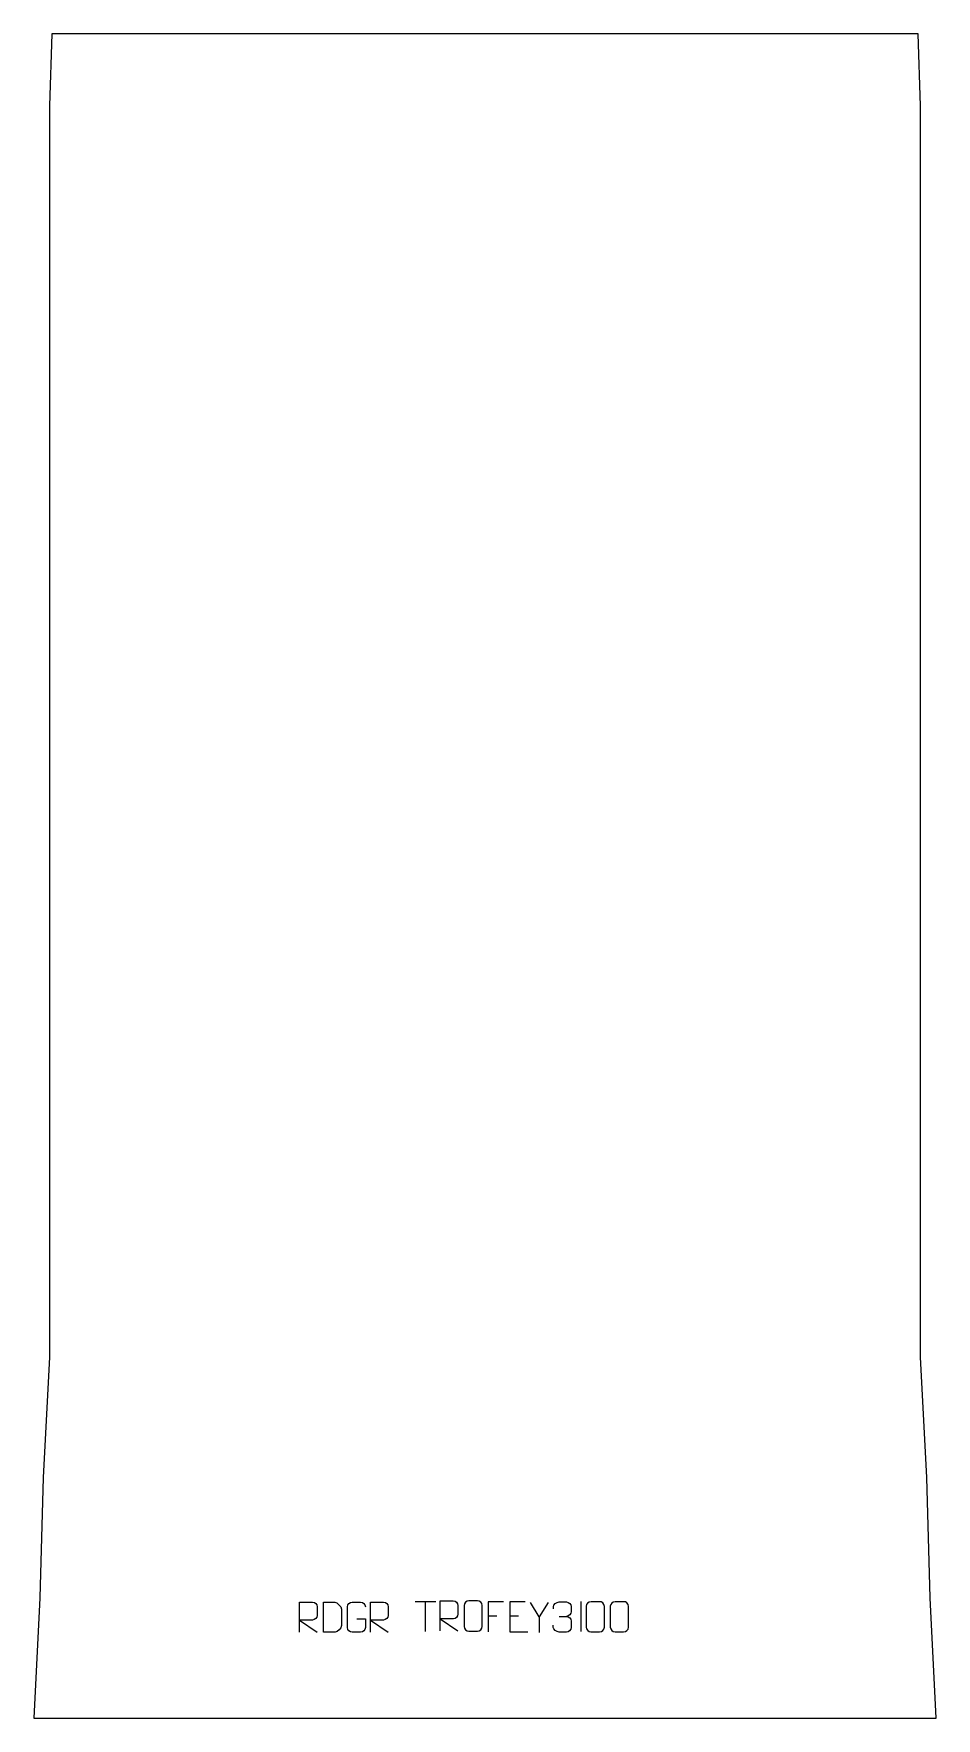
# Model space of a CAD drawing. Header units: millimetres. Extents: x -375 to 375, y -1120 to 280.
import ezdxf

# ---------------------------------------------------------------- set-up
doc = ezdxf.new("R2010")
doc.units = ezdxf.units.MM
doc.header["$MEASUREMENT"] = 0
doc.layers.add('layer 1', color=7, linetype='Continuous')

msp = doc.modelspace()

# ---------------------------------------------------------------- linework, layer by layer
at = {"layer": 'layer 1', "color": 242, "lineweight": 9}
msp.add_open_spline([(-369.9997, -1019.9978), (-369.9997, -1019.9978), (-367.0012, -919.9982), (-367.0012, -919.9982), (-367.0012, -919.9982), (-367.0012, -919.9982), (-362.0007, -819.9985), (-362.0007, -819.9985), (-362.0007, -819.9985), (-362.0007, -819.9985), (-362.0007, 219.9995), (-362.0007, 219.9995), (-362.0007, 219.9995), (-362.0007, 219.9995), (-359.901, 280), (-359.901, 280), (-359.901, 280), (-359.901, 280), (359.8991, 280), (359.8991, 280), (359.8991, 280), (359.8991, 280), (361.9987, 219.9995), (361.9987, 219.9995), (361.9987, 219.9995), (361.9987, 219.9995), (361.9987, -819.9985), (361.9987, -819.9985), (361.9987, -819.9985), (361.9987, -819.9985), (366.9991, -919.9982), (366.9991, -919.9982), (366.9991, -919.9982), (366.9991, -919.9982), (369.9997, -1019.9978), (369.9997, -1019.9978), (369.9997, -1019.9978), (369.9997, -1019.9978), (375.0002, -1119.999), (375.0002, -1119.999), (375.0002, -1119.999), (375.0002, -1119.999), (-375.0002, -1119.999), (-375.0002, -1119.999), (-375.0002, -1119.999), (-375.0002, -1119.999), (-369.9997, -1019.9978), (-369.9997, -1019.9978)], degree=3, knots=[0, 0, 0, 0, 0.076923077, 0.076923077, 0.076923077, 0.076923077, 0.153846154, 0.153846154, 0.153846154, 0.153846154, 0.230769231, 0.230769231, 0.230769231, 0.230769231, 0.307692308, 0.307692308, 0.307692308, 0.307692308, 0.384615385, 0.384615385, 0.384615385, 0.384615385, 0.461538462, 0.461538462, 0.461538462, 0.461538462, 0.538461538, 0.538461538, 0.538461538, 0.538461538, 0.615384615, 0.615384615, 0.615384615, 0.615384615, 0.692307692, 0.692307692, 0.692307692, 0.692307692, 0.769230769, 0.769230769, 0.769230769, 0.769230769, 0.846153846, 0.846153846, 0.846153846, 0.846153846, 1, 1, 1, 1], dxfattribs=at)
at = {"layer": 'layer 1', "color": 250, "lineweight": 9}
for points, knots in [([(-154.143, -1048.4306), (-154.143, -1048.4306), (-154.143, -1023.4771), (-154.143, -1023.4771), (-154.143, -1023.4771), (-150.5482, -1023.4771), (-146.9527, -1023.4771), (-143.3575, -1023.4771), (-143.3575, -1023.4771), (-141.0322, -1023.5148), (-139.4749, -1025.0048), (-139.479, -1027.3712), (-139.479, -1027.3712), (-139.4794, -1029.4067), (-139.4794, -1032.4661), (-139.479, -1034.5021), (-139.479, -1034.5021), (-139.4855, -1036.3776), (-141.2978, -1038.3194), (-143.3073, -1038.3385), (-143.3073, -1038.3385), (-143.3073, -1038.3385), (-154.143, -1038.3385), (-154.143, -1038.3385), (-154.143, -1038.3385), (-154.143, -1038.3385), (-139.4883, -1048.4306), (-139.4883, -1048.4306)], [0, 0, 0, 0, 0.125, 0.125, 0.125, 0.125, 0.25, 0.25, 0.25, 0.25, 0.375, 0.375, 0.375, 0.375, 0.5, 0.5, 0.5, 0.5, 0.625, 0.625, 0.625, 0.625, 0.75, 0.75, 0.75, 0.75, 1, 1, 1, 1]), ([(-134.2032, -1048.4025), (-131.8714, -1048.4021), (-126.9212, -1048.4261), (-124.5897, -1048.4264), (-124.5897, -1048.4264), (-122.6647, -1048.5318), (-119.3461, -1044.9902), (-119.3573, -1042.9729), (-119.3573, -1042.9729), (-119.3577, -1037.2028), (-119.3577, -1035.0331), (-119.3573, -1029.2638), (-119.3573, -1029.2638), (-119.3616, -1027.1257), (-122.7361, -1023.4656), (-124.8885, -1023.4791), (-124.8885, -1023.4791), (-127.2142, -1023.4791), (-131.9385, -1023.4791), (-134.2646, -1023.4791), (-134.2646, -1023.4791), (-134.2642, -1029.226), (-134.2029, -1042.6552), (-134.2032, -1048.4025)], [0, 0, 0, 0, 0.142857143, 0.142857143, 0.142857143, 0.142857143, 0.285714286, 0.285714286, 0.285714286, 0.285714286, 0.428571429, 0.428571429, 0.428571429, 0.428571429, 0.571428571, 0.571428571, 0.571428571, 0.571428571, 0.714285714, 0.714285714, 0.714285714, 0.714285714, 1, 1, 1, 1]), ([(-106.556, -1037.4449), (-106.556, -1037.4449), (-99.3879, -1037.4449), (-99.3879, -1037.4449), (-99.3879, -1037.4449), (-99.3879, -1037.4449), (-99.3879, -1044.613), (-99.3879, -1044.613), (-99.3879, -1044.613), (-99.5276, -1046.9364), (-101.2048, -1048.416), (-103.3526, -1048.4268), (-103.3526, -1048.4268), (-105.6844, -1048.4264), (-108.0164, -1048.4264), (-110.3479, -1048.4268), (-110.3479, -1048.4268), (-112.2728, -1048.5322), (-114.245, -1046.6477), (-114.2338, -1044.6304), (-114.2338, -1044.6304), (-114.2334, -1038.8603), (-114.2334, -1033.0906), (-114.2338, -1027.3213), (-114.2338, -1027.3213), (-114.2296, -1025.1832), (-112.4828, -1023.464), (-110.3305, -1023.4774), (-110.3305, -1023.4774), (-108.0048, -1023.4774), (-105.6787, -1023.4774), (-103.3526, -1023.4774), (-103.3526, -1023.4774), (-101.4059, -1023.442), (-99.4145, -1024.9335), (-99.3879, -1027.3712)], [0, 0, 0, 0, 0.1, 0.1, 0.1, 0.1, 0.2, 0.2, 0.2, 0.2, 0.3, 0.3, 0.3, 0.3, 0.4, 0.4, 0.4, 0.4, 0.5, 0.5, 0.5, 0.5, 0.6, 0.6, 0.6, 0.6, 0.7, 0.7, 0.7, 0.7, 0.8, 0.8, 0.8, 0.8, 1, 1, 1, 1]), ([(-95.143, -1048.4306), (-95.143, -1048.4306), (-95.143, -1023.4771), (-95.143, -1023.4771), (-95.143, -1023.4771), (-91.5482, -1023.4771), (-87.9527, -1023.4771), (-84.3575, -1023.4771), (-84.3575, -1023.4771), (-82.0322, -1023.5148), (-80.4749, -1025.0048), (-80.479, -1027.3712), (-80.479, -1027.3712), (-80.4794, -1029.4067), (-80.4794, -1032.4661), (-80.479, -1034.5021), (-80.479, -1034.5021), (-80.4855, -1036.3776), (-82.2978, -1038.3194), (-84.3073, -1038.3385), (-84.3073, -1038.3385), (-84.3073, -1038.3385), (-95.143, -1038.3385), (-95.143, -1038.3385), (-95.143, -1038.3385), (-95.143, -1038.3385), (-80.4883, -1048.4306), (-80.4883, -1048.4306)], [0, 0, 0, 0, 0.125, 0.125, 0.125, 0.125, 0.25, 0.25, 0.25, 0.25, 0.375, 0.375, 0.375, 0.375, 0.5, 0.5, 0.5, 0.5, 0.625, 0.625, 0.625, 0.625, 0.75, 0.75, 0.75, 0.75, 1, 1, 1, 1]), ([(-37.143, -1047.4306), (-37.143, -1047.4306), (-37.143, -1022.4771), (-37.143, -1022.4771), (-37.143, -1022.4771), (-33.5482, -1022.4771), (-29.9527, -1022.4771), (-26.3575, -1022.4771), (-26.3575, -1022.4771), (-24.0322, -1022.5148), (-22.4749, -1024.0048), (-22.479, -1026.3712), (-22.479, -1026.3712), (-22.4794, -1028.4067), (-22.4794, -1031.4661), (-22.479, -1033.5021), (-22.479, -1033.5021), (-22.4855, -1035.3776), (-24.2978, -1037.3194), (-26.3073, -1037.3385), (-26.3073, -1037.3385), (-26.3073, -1037.3385), (-37.143, -1037.3385), (-37.143, -1037.3385), (-37.143, -1037.3385), (-37.143, -1037.3385), (-22.4883, -1047.4306), (-22.4883, -1047.4306)], [0, 0, 0, 0, 0.125, 0.125, 0.125, 0.125, 0.25, 0.25, 0.25, 0.25, 0.375, 0.375, 0.375, 0.375, 0.5, 0.5, 0.5, 0.5, 0.625, 0.625, 0.625, 0.625, 0.75, 0.75, 0.75, 0.75, 1, 1, 1, 1]), ([(-13.3925, -1022.4515), (-11.0258, -1022.4515), (-8.6587, -1022.4515), (-6.2916, -1022.4515), (-6.2916, -1022.4515), (-4.3106, -1022.4159), (-2.2841, -1023.9106), (-2.257, -1026.3533), (-2.257, -1026.3533), (-2.2574, -1032.1121), (-2.2574, -1037.8714), (-2.257, -1043.631), (-2.257, -1043.631), (-2.3992, -1045.9592), (-4.106, -1047.4418), (-6.2916, -1047.4527), (-6.2916, -1047.4527), (-8.6646, -1047.4523), (-11.0376, -1047.4523), (-13.4102, -1047.4527), (-13.4102, -1047.4527), (-15.3691, -1047.5583), (-17.376, -1045.6699), (-17.3646, -1043.6484), (-17.3646, -1043.6484), (-17.3643, -1037.8663), (-17.3643, -1032.0847), (-17.3646, -1026.3034), (-17.3646, -1026.3034), (-17.3603, -1024.1608), (-15.5828, -1022.438), (-13.3925, -1022.4515)], [0, 0, 0, 0, 0.111111111, 0.111111111, 0.111111111, 0.111111111, 0.222222222, 0.222222222, 0.222222222, 0.222222222, 0.333333333, 0.333333333, 0.333333333, 0.333333333, 0.444444444, 0.444444444, 0.444444444, 0.444444444, 0.555555556, 0.555555556, 0.555555556, 0.555555556, 0.666666667, 0.666666667, 0.666666667, 0.666666667, 0.777777778, 0.777777778, 0.777777778, 0.777777778, 1, 1, 1, 1]), ([(15.4791, -1023.0742), (15.4791, -1023.0742), (2.6051, -1023.0742), (2.6051, -1023.0742), (2.6051, -1023.0742), (2.6051, -1023.0742), (2.6051, -1048.0278), (2.6051, -1048.0278)], [0, 0, 0, 0, 0.333333333, 0.333333333, 0.333333333, 0.333333333, 1, 1, 1, 1]), ([(33.479, -1023.0742), (33.479, -1023.0742), (20.6051, -1023.0742), (20.6051, -1023.0742), (20.6051, -1023.0742), (20.6051, -1023.0742), (20.6051, -1048.0278), (20.6051, -1048.0278), (20.6051, -1048.0278), (20.6051, -1048.0278), (35.4709, -1048.0278), (35.4709, -1048.0278)], [0, 0, 0, 0, 0.25, 0.25, 0.25, 0.25, 0.5, 0.5, 0.5, 0.5, 1, 1, 1, 1]), ([(52.3604, -1023.6523), (52.3604, -1023.6523), (45.038, -1035.551), (45.038, -1035.551), (45.038, -1035.551), (45.038, -1035.551), (45.0387, -1048.6059), (45.0387, -1048.6059)], [0, 0, 0, 0, 0.333333333, 0.333333333, 0.333333333, 0.333333333, 1, 1, 1, 1]), ([(56.8015, -1029.0333), (56.8015, -1029.0333), (56.8015, -1027.1761), (56.8015, -1027.1761), (56.8015, -1027.1761), (56.7872, -1025.4342), (59.4517, -1023.3161), (61.5108, -1023.3388), (61.5108, -1023.3388), (63.5749, -1023.3388), (65.6389, -1023.3388), (67.7026, -1023.3388), (67.7026, -1023.3388), (69.8971, -1023.33), (71.4954, -1025.1768), (71.5398, -1027.0889), (71.5398, -1027.0889), (71.5394, -1028.524), (71.5394, -1029.9591), (71.5398, -1031.3946), (71.5398, -1031.3946), (71.4912, -1033.0481), (69.8886, -1035.2781), (67.6903, -1035.2681), (67.6903, -1035.2681), (69.894, -1035.2793), (71.502, -1037.0825), (71.556, -1039.142), (71.556, -1039.142), (71.5556, -1040.9267), (71.5556, -1042.7114), (71.556, -1044.4965), (71.556, -1044.4965), (71.5661, -1046.5579), (69.5112, -1048.321), (67.6903, -1048.3129), (67.6903, -1048.3129), (65.625, -1048.3126), (63.5598, -1048.3126), (61.4942, -1048.3129), (61.4942, -1048.3129), (59.3256, -1048.3014), (56.7946, -1045.9012), (56.776, -1044.4394), (56.776, -1044.4394), (56.776, -1044.4394), (56.776, -1042.5308), (56.776, -1042.5308)], [0, 0, 0, 0, 0.076923077, 0.076923077, 0.076923077, 0.076923077, 0.153846154, 0.153846154, 0.153846154, 0.153846154, 0.230769231, 0.230769231, 0.230769231, 0.230769231, 0.307692308, 0.307692308, 0.307692308, 0.307692308, 0.384615385, 0.384615385, 0.384615385, 0.384615385, 0.461538462, 0.461538462, 0.461538462, 0.461538462, 0.538461538, 0.538461538, 0.538461538, 0.538461538, 0.615384615, 0.615384615, 0.615384615, 0.615384615, 0.692307692, 0.692307692, 0.692307692, 0.692307692, 0.769230769, 0.769230769, 0.769230769, 0.769230769, 0.846153846, 0.846153846, 0.846153846, 0.846153846, 1, 1, 1, 1]), ([(88.0857, -1023.0794), (90.4518, -1023.0794), (92.8183, -1023.0794), (95.1848, -1023.0794), (95.1848, -1023.0794), (97.1653, -1023.0438), (99.1913, -1024.5381), (99.2184, -1026.9802), (99.2184, -1026.9802), (99.218, -1032.7376), (99.218, -1038.4954), (99.2184, -1044.2536), (99.2184, -1044.2536), (99.0763, -1046.5812), (97.3699, -1048.0635), (95.1848, -1048.0743), (95.1848, -1048.0743), (92.8124, -1048.0739), (90.44, -1048.0739), (88.068, -1048.0743), (88.068, -1048.0743), (86.1095, -1048.1799), (84.1031, -1046.292), (84.1145, -1044.271), (84.1145, -1044.271), (84.1149, -1038.4904), (84.1149, -1032.7101), (84.1145, -1026.9303), (84.1145, -1026.9303), (84.1188, -1024.7883), (85.8959, -1023.0658), (88.0857, -1023.0794)], [0, 0, 0, 0, 0.111111111, 0.111111111, 0.111111111, 0.111111111, 0.222222222, 0.222222222, 0.222222222, 0.222222222, 0.333333333, 0.333333333, 0.333333333, 0.333333333, 0.444444444, 0.444444444, 0.444444444, 0.444444444, 0.555555556, 0.555555556, 0.555555556, 0.555555556, 0.666666667, 0.666666667, 0.666666667, 0.666666667, 0.777777778, 0.777777778, 0.777777778, 0.777777778, 1, 1, 1, 1]), ([(108.0857, -1023.0794), (110.4518, -1023.0794), (112.8183, -1023.0794), (115.1848, -1023.0794), (115.1848, -1023.0794), (117.1653, -1023.0438), (119.1913, -1024.5381), (119.2184, -1026.9802), (119.2184, -1026.9802), (119.218, -1032.7376), (119.218, -1038.4954), (119.2184, -1044.2536), (119.2184, -1044.2536), (119.0763, -1046.5812), (117.3699, -1048.0635), (115.1848, -1048.0743), (115.1848, -1048.0743), (112.8124, -1048.0739), (110.44, -1048.0739), (108.068, -1048.0743), (108.068, -1048.0743), (106.1095, -1048.1799), (104.1031, -1046.292), (104.1145, -1044.271), (104.1145, -1044.271), (104.1149, -1038.4904), (104.1149, -1032.7101), (104.1145, -1026.9303), (104.1145, -1026.9303), (104.1188, -1024.7883), (105.8959, -1023.0658), (108.0857, -1023.0794)], [0, 0, 0, 0, 0.111111111, 0.111111111, 0.111111111, 0.111111111, 0.222222222, 0.222222222, 0.222222222, 0.222222222, 0.333333333, 0.333333333, 0.333333333, 0.333333333, 0.444444444, 0.444444444, 0.444444444, 0.444444444, 0.555555556, 0.555555556, 0.555555556, 0.555555556, 0.666666667, 0.666666667, 0.666666667, 0.666666667, 0.777777778, 0.777777778, 0.777777778, 0.777777778, 1, 1, 1, 1])]:
    msp.add_open_spline(points, degree=3, knots=knots, dxfattribs=at)
for points in [[(-57.9726, -1023.0488), (-57.9726, -1023.0488), (-40.9854, -1023.0488), (-40.9854, -1023.0488)], [(-49.4788, -1047.9788), (-49.4788, -1047.9788), (-49.4788, -1023.0253), (-49.4788, -1023.0253)], [(2.6051, -1034.9539), (2.6051, -1034.9539), (9.7732, -1034.9539), (9.7732, -1034.9539)], [(20.6051, -1034.9539), (20.6051, -1034.9539), (27.7732, -1034.9539), (27.7732, -1034.9539)], [(45.038, -1035.551), (45.038, -1035.551), (37.7171, -1023.6523), (37.7171, -1023.6523)], [(61.5112, -1035.2785), (61.5112, -1035.2785), (67.7076, -1035.2785), (67.7076, -1035.2785)], [(79.6094, -1022.7914), (79.6094, -1022.7914), (79.6094, -1047.7655), (79.6094, -1047.7655)]]:
    msp.add_open_spline(points, degree=3, dxfattribs=at)

doc.saveas('drawing.dxf')
